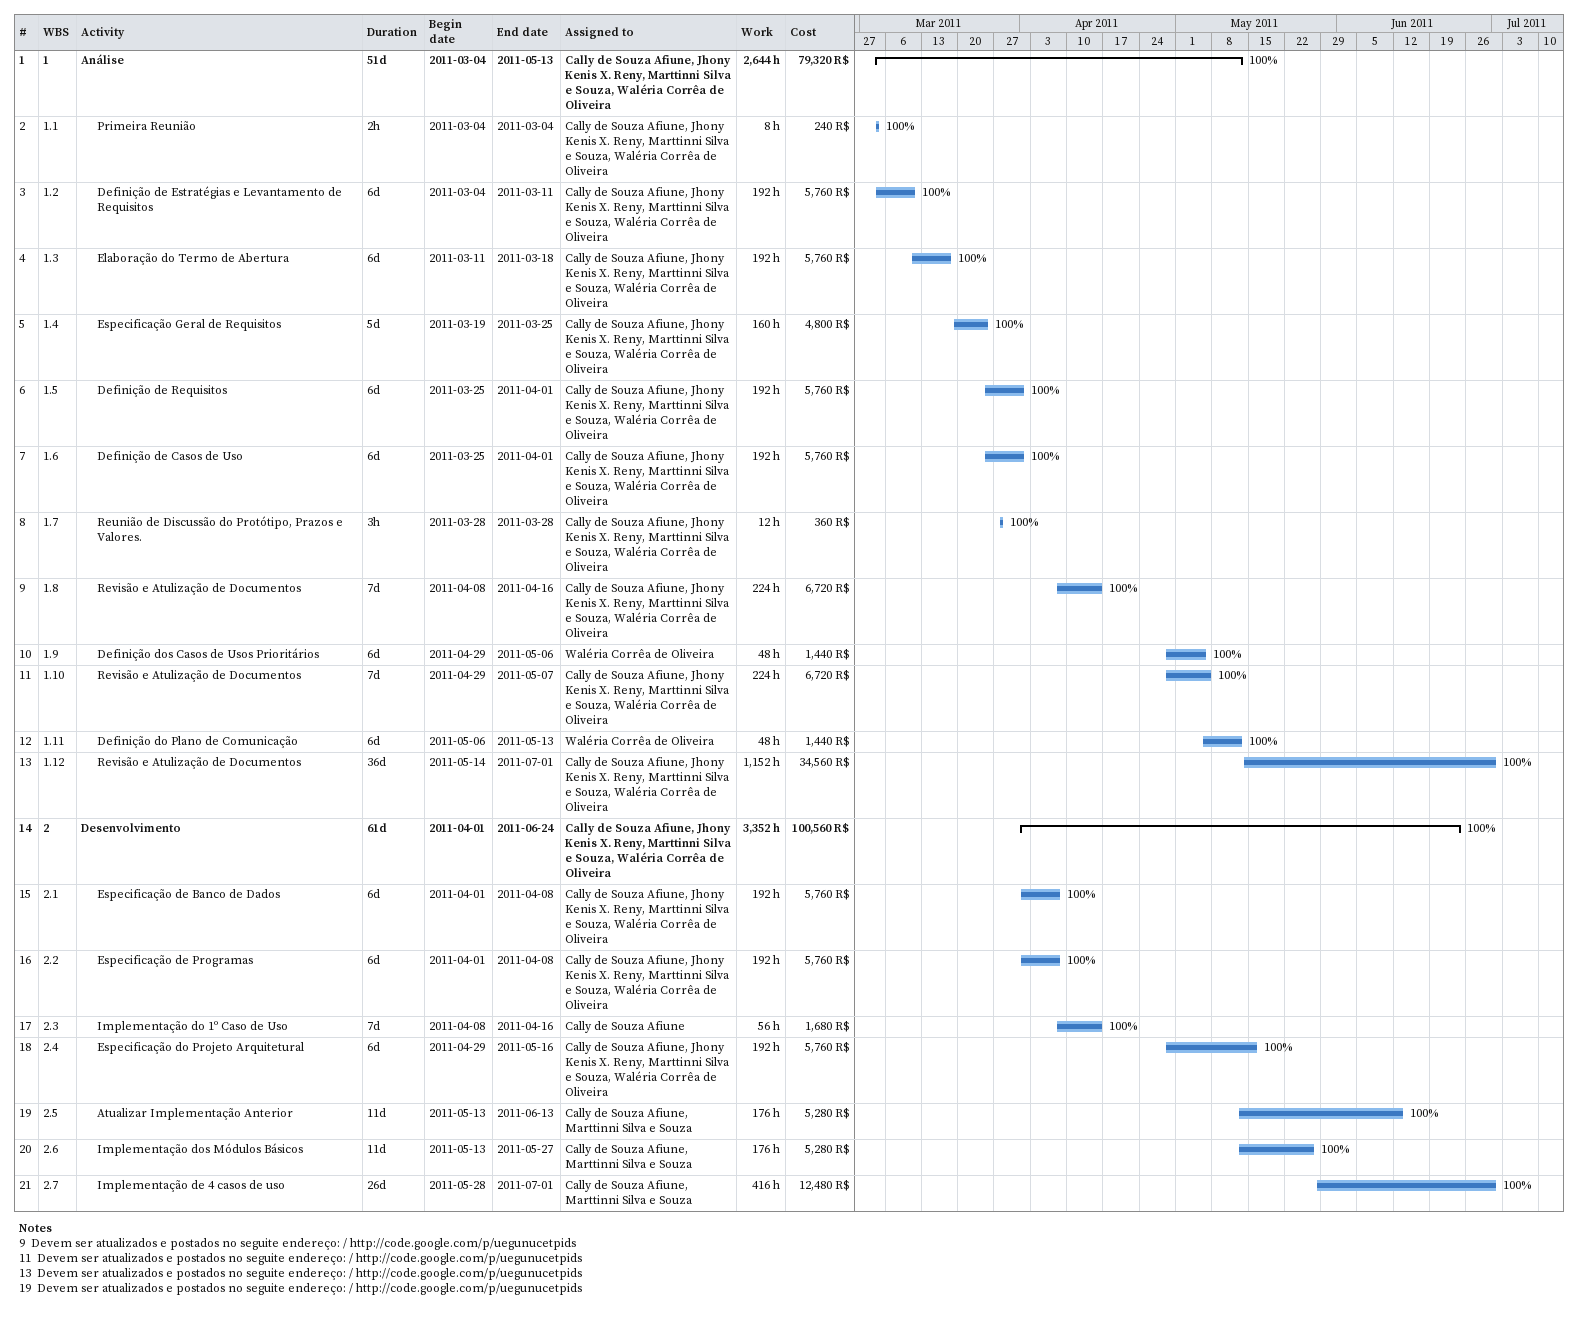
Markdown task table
| ID | WBS | Task | Duration | Start | Finish | Resources | % complete | Work (h) | Cost (R$) |
|---|---|---|---|---|---|---|---|---|---|
| 1 | 1 | **Análise** | 51d | 2011-03-04 | 2011-05-13 | Cally de Souza Afiune, Jhony Kenis X. Reny, Marttinni Silva e Souza, Waléria Corrêa de Oliveira | 100 | 2644 | 79320 |
| 2 | 1.1 | Primeira Reunião | 2h | 2011-03-04 | 2011-03-04 | Cally de Souza Afiune, Jhony Kenis X. Reny, Marttinni Silva e Souza, Waléria Corrêa de Oliveira | 100 | 8 | 240 |
| 3 | 1.2 | Definição de Estratégias e Levantamento de Requisitos | 6d | 2011-03-04 | 2011-03-11 | Cally de Souza Afiune, Jhony Kenis X. Reny, Marttinni Silva e Souza, Waléria Corrêa de Oliveira | 100 | 192 | 5760 |
| 4 | 1.3 | Elaboração do Termo de Abertura | 6d | 2011-03-11 | 2011-03-18 | Cally de Souza Afiune, Jhony Kenis X. Reny, Marttinni Silva e Souza, Waléria Corrêa de Oliveira | 100 | 192 | 5760 |
| 5 | 1.4 | Especificação Geral de Requisitos | 5d | 2011-03-19 | 2011-03-25 | Cally de Souza Afiune, Jhony Kenis X. Reny, Marttinni Silva e Souza, Waléria Corrêa de Oliveira | 100 | 160 | 4800 |
| 6 | 1.5 | Definição de Requisitos | 6d | 2011-03-25 | 2011-04-01 | Cally de Souza Afiune, Jhony Kenis X. Reny, Marttinni Silva e Souza, Waléria Corrêa de Oliveira | 100 | 192 | 5760 |
| 7 | 1.6 | Definição de Casos de Uso | 6d | 2011-03-25 | 2011-04-01 | Cally de Souza Afiune, Jhony Kenis X. Reny, Marttinni Silva e Souza, Waléria Corrêa de Oliveira | 100 | 192 | 5760 |
| 8 | 1.7 | Reunião de Discussão do Protótipo, Prazos e Valores. | 3h | 2011-03-28 | 2011-03-28 | Cally de Souza Afiune, Jhony Kenis X. Reny, Marttinni Silva e Souza, Waléria Corrêa de Oliveira | 100 | 12 | 360 |
| 9 | 1.8 | Revisão e Atulização de Documentos | 7d | 2011-04-08 | 2011-04-16 | Cally de Souza Afiune, Jhony Kenis X. Reny, Marttinni Silva e Souza, Waléria Corrêa de Oliveira | 100 | 224 | 6720 |
| 10 | 1.9 | Definição dos Casos de Usos Prioritários | 6d | 2011-04-29 | 2011-05-06 | Waléria Corrêa de Oliveira | 100 | 48 | 1440 |
| 11 | 1.10 | Revisão e Atulização de Documentos | 7d | 2011-04-29 | 2011-05-07 | Cally de Souza Afiune, Jhony Kenis X. Reny, Marttinni Silva e Souza, Waléria Corrêa de Oliveira | 100 | 224 | 6720 |
| 12 | 1.11 | Definição do Plano de Comunicação | 6d | 2011-05-06 | 2011-05-13 | Waléria Corrêa de Oliveira | 100 | 48 | 1440 |
| 13 | 1.12 | Revisão e Atulização de Documentos | 36d | 2011-05-14 | 2011-07-01 | Cally de Souza Afiune, Jhony Kenis X. Reny, Marttinni Silva e Souza, Waléria Corrêa de Oliveira | 100 | 1152 | 34560 |
| 14 | 2 | **Desenvolvimento** | 61d | 2011-04-01 | 2011-06-24 | Cally de Souza Afiune, Jhony Kenis X. Reny, Marttinni Silva e Souza, Waléria Corrêa de Oliveira | 100 | 3352 | 100560 |
| 15 | 2.1 | Especificação de Banco de Dados | 6d | 2011-04-01 | 2011-04-08 | Cally de Souza Afiune, Jhony Kenis X. Reny, Marttinni Silva e Souza, Waléria Corrêa de Oliveira | 100 | 192 | 5760 |
| 16 | 2.2 | Especificação de Programas | 6d | 2011-04-01 | 2011-04-08 | Cally de Souza Afiune, Jhony Kenis X. Reny, Marttinni Silva e Souza, Waléria Corrêa de Oliveira | 100 | 192 | 5760 |
| 17 | 2.3 | Implementação do 1º Caso de Uso | 7d | 2011-04-08 | 2011-04-16 | Cally de Souza Afiune | 100 | 56 | 1680 |
| 18 | 2.4 | Especificação do Projeto Arquitetural | 6d | 2011-04-29 | 2011-05-16 | Cally de Souza Afiune, Jhony Kenis X. Reny, Marttinni Silva e Souza, Waléria Corrêa de Oliveira | 100 | 192 | 5760 |
| 19 | 2.5 | Atualizar Implementação Anterior | 11d | 2011-05-13 | 2011-06-13 | Cally de Souza Afiune, Marttinni Silva e Souza | 100 | 176 | 5280 |
| 20 | 2.6 | Implementação dos Módulos Básicos | 11d | 2011-05-13 | 2011-05-27 | Cally de Souza Afiune, Marttinni Silva e Souza | 100 | 176 | 5280 |
| 21 | 2.7 | Implementação de 4 casos de uso | 26d | 2011-05-28 | 2011-07-01 | Cally de Souza Afiune, Marttinni Silva e Souza | 100 | 416 | 12480 |

Notes
- 9: Devem ser atualizados e postados no seguite endereço: / http://code.google.com/p/uegunucetpids
- 11: Devem ser atualizados e postados no seguite endereço: / http://code.google.com/p/uegunucetpids
- 13: Devem ser atualizados e postados no seguite endereço: / http://code.google.com/p/uegunucetpids
- 19: Devem ser atualizados e postados no seguite endereço: / http://code.google.com/p/uegunucetpids
